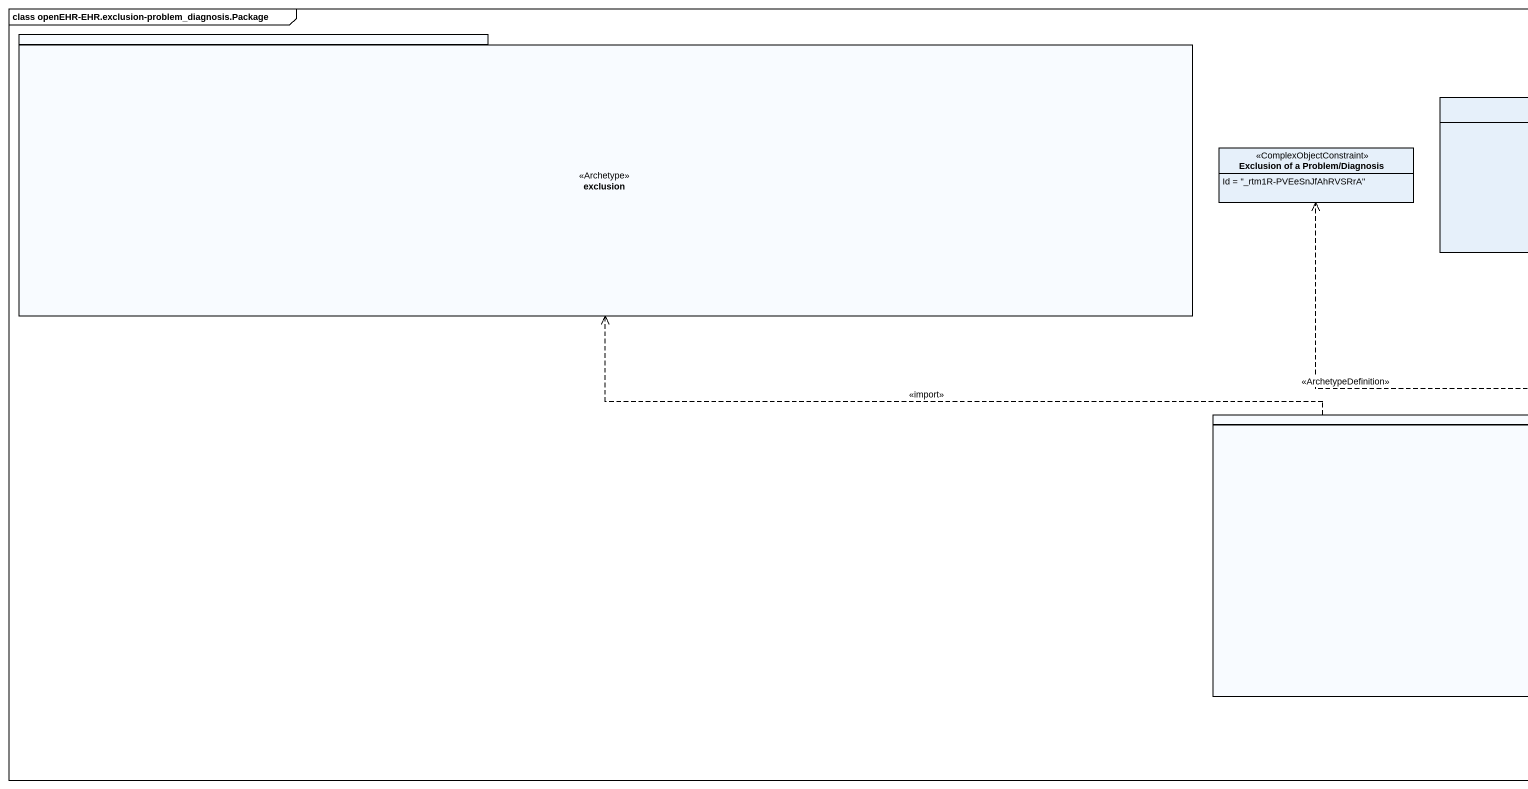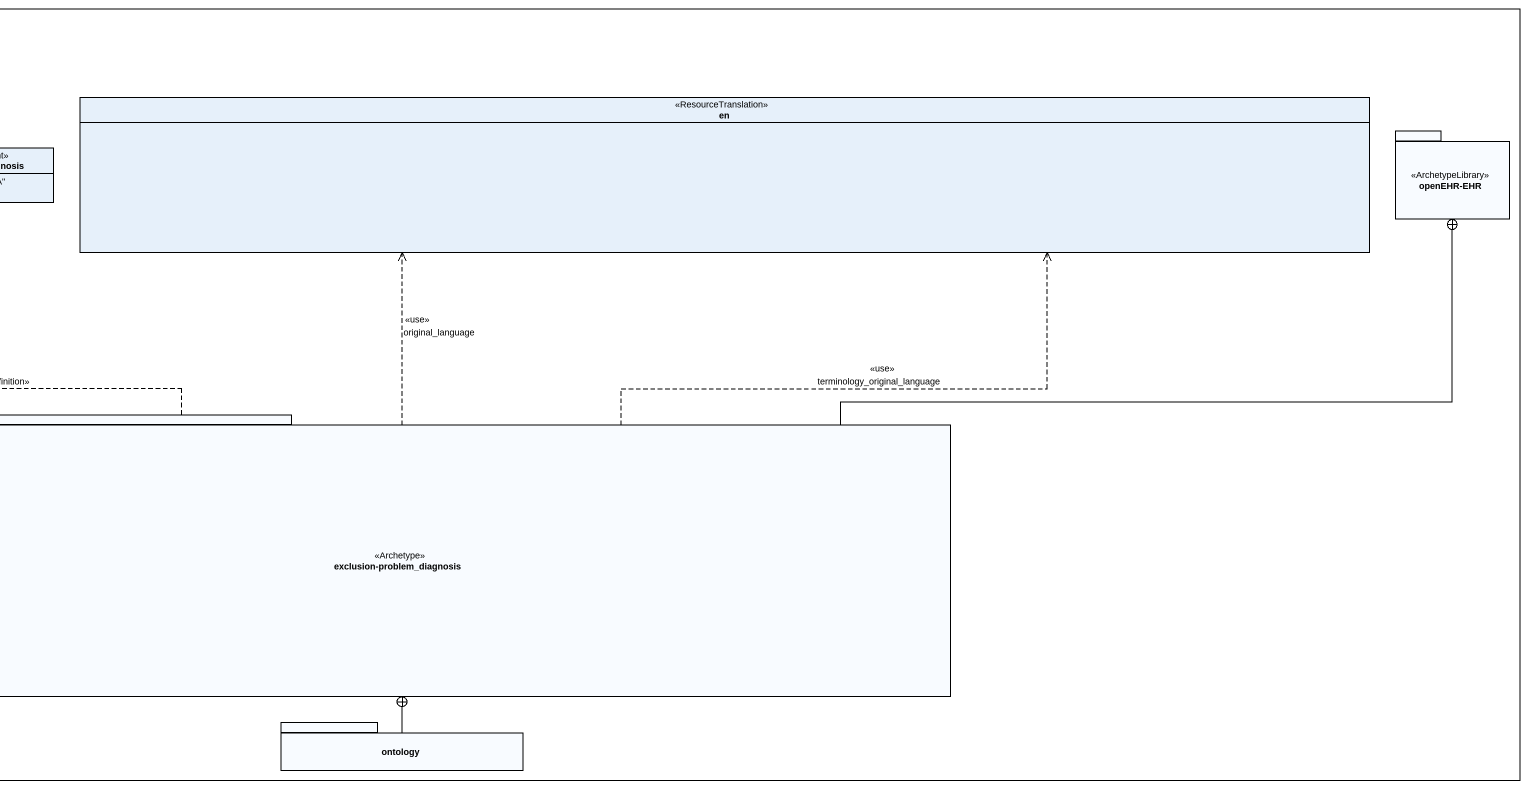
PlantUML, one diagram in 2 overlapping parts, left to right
@startuml
mainframe class openEHR-EHR.exclusion-problem_diagnosis.Package
hide circle
hide empty members
package exclusion <<Archetype>> {
}
enum en <<ResourceTranslation>>
class "Exclusion of a Problem/Diagnosis" as Exclusion_of_a_Problem <<ComplexObjectConstraint>> {
  Id = "_rtm1R-PVEeSnJfAhRVSRrA"
}
package "openEHR-EHR" as openEHR_EHR <<ArchetypeLibrary>> {
}
package "exclusion-problem_diagnosis" as exclusion_problem_diagnosis <<Archetype>> {
}
package ontology {
}
exclusion_problem_diagnosis .left.> exclusion : <<import>>
exclusion_problem_diagnosis .up.> en : <<use>>\noriginal_language
exclusion_problem_diagnosis .up.> en : <<use>>\nterminology_original_language
exclusion_problem_diagnosis .up.> Exclusion_of_a_Problem : <<ArchetypeDefinition>>
exclusion_problem_diagnosis -right-+ openEHR_EHR
ontology -up-+ exclusion_problem_diagnosis
@enduml
